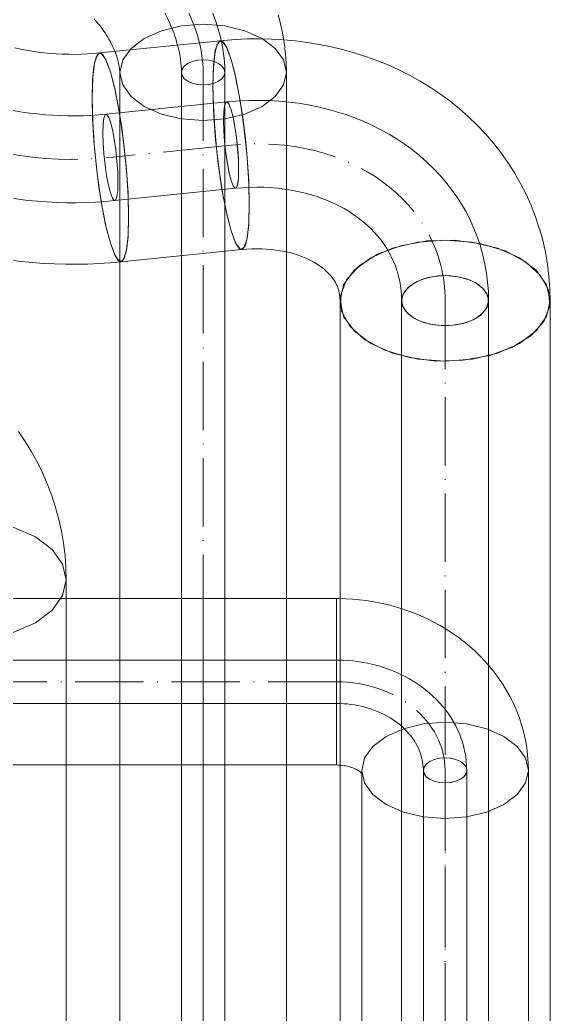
# Model space of a CAD drawing. Header units: millimetres. Extents: x -88595 to 880822, y -1054509 to -148035.
# Drawn here: x 424632.5 to 424710, y -344362.1 to -344216.7 of the extents above; entities that cross this region are included whole.
import ezdxf

# ---------------------------------------------------------------- set-up
doc = ezdxf.new("R2010")
doc.units = ezdxf.units.MM
doc.linetypes.add('$12$ADSK_Осевая', pattern=[14, 10, -2, 0, -2])
doc.linetypes.add('$13$ADSK_Осевая', pattern=[14, 10, -2, 0, -2])
for name, color, linetype, lineweight in [('Изоляция', 7, 'Continuous', 18), ('Трубопровод', 7, 'Continuous', 18), ('Трубопроводы', 7, 'Continuous', 18)]:
    doc.layers.add(name, color=color, linetype=linetype, lineweight=lineweight)

# ---------------------------------------------------------------- blocks, each defined once
blk = doc.blocks.new('$0$ADSK_МедьПайка_Отвод-гнутая труба - Отвод _гнутая труба_-V12-В_ОВ3_4')
at = {"layer": 'Трубопроводы', "color": 134, "true_color": 0x00a6a6}
for points in [[(1672.31, 622.87, 0), (1672.03, 623.63, 0), (1671.76, 623.98, 0), (1671.53, 623.91, 0), (1671.36, 623.41, 0), (1671.25, 622.52, 0), (1671.21, 621.3, 0), (1671.25, 619.83, 0), (1671.36, 618.22, 0), (1671.53, 616.57, 0), (1671.76, 615, 0), (1672.03, 613.61, 0), (1672.31, 612.5, 0)], [(1708.75, 602.89, 0), (1708.33, 604.16, 0), (1707.84, 605.41, 0), (1707.3, 606.63, 0), (1706.69, 607.82, 0), (1706.02, 608.99, 0), (1705.3, 610.12, 0), (1704.53, 611.22, 0), (1703.7, 612.28, 0), (1702.82, 613.3, 0), (1701.89, 614.28, 0), (1700.91, 615.22, 0), (1699.89, 616.12, 0), (1698.83, 616.98, 0), (1697.73, 617.79, 0), (1696.59, 618.55, 0), (1695.41, 619.27, 0), (1694.2, 619.94, 0), (1692.96, 620.57, 0), (1691.69, 621.14, 0), (1690.39, 621.67, 0), (1689.07, 622.15, 0), (1687.73, 622.58, 0), (1686.36, 622.96, 0), (1684.98, 623.29, 0), (1683.58, 623.57, 0), (1682.17, 623.8, 0), (1680.74, 623.98, 0), (1679.3, 624.11, 0), (1677.86, 624.2, 0), (1676.41, 624.23, 0), (1674.95, 624.22, 0), (1673.49, 624.15, 0), (1672.03, 624.04, 0), (1671.67, 624, 0)], [(1672.31, 612.5, 0), (1672.6, 611.74, 0), (1672.86, 611.39, 0), (1673.09, 611.47, 0), (1673.27, 611.97, 0), (1673.38, 612.86, 0), (1673.41, 614.08, 0), (1673.38, 615.54, 0), (1673.27, 617.15, 0), (1673.09, 618.8, 0), (1672.86, 620.37, 0), (1672.6, 621.76, 0), (1672.31, 622.87, 0)], [(1672.95, 611.37, 0), (1674, 611.46, 0), (1675.03, 611.51, 0), (1676.07, 611.53, 0), (1677.09, 611.52, 0), (1678.1, 611.47, 0), (1679.1, 611.38, 0), (1680.09, 611.27, 0), (1681.06, 611.12, 0), (1682.02, 610.93, 0), (1682.95, 610.72, 0), (1683.87, 610.47, 0), (1684.76, 610.2, 0), (1685.63, 609.89, 0), (1686.47, 609.56, 0), (1687.29, 609.2, 0), (1688.07, 608.81, 0), (1688.83, 608.4, 0), (1689.56, 607.97, 0), (1690.26, 607.51, 0), (1690.92, 607.03, 0), (1691.56, 606.53, 0), (1692.16, 606.02, 0), (1692.73, 605.48, 0), (1693.26, 604.93, 0), (1693.76, 604.36, 0), (1694.23, 603.78, 0), (1694.66, 603.18, 0), (1695.06, 602.57, 0), (1695.42, 601.95, 0), (1695.76, 601.32, 0), (1696.05, 600.67, 0), (1696.32, 600.02, 0), (1696.55, 599.35, 0), (1696.6, 599.18, 0)], [(1709.93, 594.95, 0), (1709.9, 596.29, 0), (1709.8, 597.63, 0), (1709.64, 598.95, 0), (1709.41, 600.27, 0), (1709.11, 601.58, 0), (1708.76, 602.87, 0), (1708.75, 602.89, 0)], [(1696.6, 599.18, 0), (1696.79, 598.5, 0), (1696.95, 597.81, 0), (1697.07, 597.11, 0), (1697.16, 596.41, 0), (1697.21, 595.69, 0), (1697.23, 594.96, 0), (1697.23, 594.95, 0)], [(1697.32, 594.31, 0), (1697.25, 595.27, 0), (1697.61, 596.2, 0), (1698.38, 597.05, 0), (1699.5, 597.75, 0), (1700.89, 598.27, 0), (1702.48, 598.56, 0), (1704.13, 598.6, 0), (1705.75, 598.39, 0), (1707.22, 597.95, 0), (1708.44, 597.3, 0), (1709.33, 596.5, 0), (1709.83, 595.58, 0)], [(1709.83, 595.58, 0), (1709.9, 594.63, 0), (1709.55, 593.69, 0), (1708.78, 592.84, 0), (1707.66, 592.14, 0), (1706.26, 591.62, 0), (1704.68, 591.34, 0), (1703.02, 591.29, 0), (1701.41, 591.5, 0), (1699.94, 591.94, 0), (1698.71, 592.59, 0), (1697.82, 593.4, 0), (1697.32, 594.31, 0)]]:
    blk.add_polyline3d(points, dxfattribs=at)
blk = doc.blocks.new('$0$ADSK_МедьПайка_Отвод-гнутая труба - Отвод _гнутая труба_-V13-В_ОВ3_4')
at = {"layer": 'Трубопроводы', "color": 134, "true_color": 0x00a6a6}
for points in [[(1622.21, 618.39, 0), (1622.36, 619.82, 0), (1622.81, 621.33, 0), (1623.53, 622.81, 0), (1624.46, 624.18, 0), (1625.54, 625.32, 0), (1626.7, 626.17, 0), (1627.86, 626.66, 0), (1628.95, 626.77, 0), (1629.88, 626.48, 0), (1630.59, 625.82, 0), (1631.04, 624.83, 0), (1631.19, 623.57, 0)], [(1629.88, 626.48, 0), (1630.6, 626.08, 0), (1631.37, 625.69, 0), (1632.17, 625.31, 0), (1633.01, 624.94, 0), (1633.88, 624.6, 0), (1634.78, 624.26, 0), (1635.71, 623.95, 0), (1636.67, 623.66, 0), (1637.66, 623.39, 0), (1638.66, 623.14, 0), (1639.69, 622.91, 0), (1640.74, 622.71, 0), (1641.81, 622.53, 0), (1642.89, 622.37, 0), (1643.98, 622.24, 0), (1645.09, 622.13, 0), (1646.2, 622.05, 0), (1647.32, 622, 0), (1648.44, 621.97, 0), (1649.56, 621.96, 0), (1650.68, 621.99, 0), (1651.8, 622.03, 0), (1652.92, 622.11, 0), (1654.02, 622.21, 0)], [(1631.19, 623.57, 0), (1631.04, 622.14, 0), (1630.59, 620.63, 0), (1629.88, 619.15, 0), (1628.95, 617.79, 0), (1627.86, 616.64, 0), (1626.7, 615.8, 0), (1625.54, 615.3, 0), (1624.46, 615.19, 0), (1623.53, 615.48, 0), (1622.81, 616.14, 0), (1622.36, 617.14, 0), (1622.21, 618.39, 0)], [(1653.56, 619.5, 0), (1653.6, 620.72, 0), (1653.71, 621.61, 0), (1653.89, 622.11, 0), (1654.11, 622.19, 0), (1654.38, 621.83, 0), (1654.67, 621.08, 0), (1654.95, 619.96, 0), (1655.22, 618.58, 0), (1655.44, 617, 0), (1655.62, 615.36, 0), (1655.73, 613.75, 0), (1655.77, 612.28, 0)], [(1655.77, 612.28, 0), (1655.73, 611.06, 0), (1655.62, 610.17, 0), (1655.44, 609.67, 0), (1655.22, 609.6, 0), (1654.95, 609.95, 0), (1654.67, 610.71, 0), (1654.38, 611.82, 0), (1654.11, 613.21, 0), (1653.89, 614.78, 0), (1653.71, 616.43, 0), (1653.6, 618.04, 0), (1653.56, 619.5, 0)], [(1623.53, 615.48, 0), (1624.63, 614.87, 0), (1625.77, 614.29, 0), (1626.93, 613.74, 0), (1628.12, 613.22, 0), (1629.34, 612.73, 0), (1630.58, 612.28, 0), (1631.85, 611.86, 0), (1633.13, 611.46, 0), (1634.44, 611.1, 0), (1635.77, 610.77, 0), (1637.11, 610.48, 0), (1638.47, 610.21, 0), (1639.84, 609.98, 0), (1641.22, 609.78, 0), (1642.62, 609.61, 0), (1644.02, 609.48, 0), (1645.42, 609.38, 0), (1646.84, 609.31, 0), (1648.25, 609.27, 0), (1649.67, 609.26, 0), (1651.08, 609.29, 0), (1652.5, 609.35, 0), (1653.91, 609.45, 0), (1655.31, 609.57, 0)]]:
    blk.add_polyline3d(points, dxfattribs=at)
blk = doc.blocks.new('$0$ADSK_МедьПайка_Отвод-гнутая труба - Отвод _гнутая труба_-V14-В_ОВ3_4')
at = {"layer": 'Трубопроводы', "color": 190, "true_color": 0x8000ff}
for points in [[(1657, 645.17, 0), (1656.42, 644.92, 0), (1655.88, 644.87, 0), (1655.41, 645.01, 0), (1655.05, 645.34, 0), (1654.83, 645.84, 0), (1654.75, 646.47, 0), (1654.83, 647.18, 0), (1655.05, 647.94, 0), (1655.41, 648.68, 0), (1655.88, 649.36, 0), (1656.42, 649.93, 0), (1657, 650.36, 0)], [(1657, 650.36, 0), (1657.58, 650.6, 0), (1658.12, 650.66, 0), (1658.59, 650.51, 0), (1658.94, 650.18, 0), (1659.17, 649.69, 0), (1659.24, 649.06, 0), (1659.17, 648.34, 0), (1658.94, 647.59, 0), (1658.59, 646.85, 0), (1658.12, 646.17, 0), (1657.58, 645.6, 0), (1657, 645.17, 0)], [(1658.59, 650.51, 0), (1659.13, 650.19, 0), (1659.66, 649.84, 0), (1660.19, 649.48, 0), (1660.71, 649.09, 0), (1661.23, 648.68, 0), (1661.74, 648.26, 0), (1662.24, 647.82, 0), (1662.73, 647.36, 0), (1663.21, 646.88, 0), (1663.68, 646.39, 0), (1664.15, 645.88, 0), (1664.6, 645.36, 0), (1665.05, 644.82, 0), (1665.48, 644.28, 0), (1665.9, 643.71, 0), (1666.31, 643.14, 0), (1666.7, 642.56, 0), (1667.09, 641.96, 0), (1667.46, 641.36, 0), (1667.81, 640.75, 0), (1668.15, 640.13, 0), (1668.48, 639.5, 0), (1668.79, 638.87, 0), (1669.09, 638.23, 0), (1669.37, 637.58, 0), (1669.63, 636.94, 0), (1669.88, 636.28, 0), (1670.11, 635.63, 0), (1670.32, 634.98, 0), (1670.52, 634.32, 0), (1670.69, 633.66, 0), (1670.85, 633.01, 0), (1670.99, 632.35, 0), (1671.11, 631.7, 0), (1671.2, 631.05, 0), (1671.28, 630.4, 0), (1671.34, 629.76, 0), (1671.38, 629.12, 0), (1671.4, 628.49, 0), (1671.4, 628.32, 0)], [(1655.41, 645.01, 0), (1655.77, 644.8, 0), (1656.13, 644.57, 0), (1656.49, 644.31, 0), (1656.86, 644.04, 0), (1657.23, 643.75, 0), (1657.6, 643.44, 0), (1657.96, 643.12, 0), (1658.33, 642.78, 0), (1658.69, 642.42, 0), (1659.05, 642.04, 0), (1659.41, 641.65, 0), (1659.76, 641.25, 0), (1660.1, 640.84, 0), (1660.44, 640.41, 0), (1660.77, 639.97, 0), (1661.1, 639.51, 0), (1661.41, 639.05, 0), (1661.71, 638.58, 0), (1662, 638.1, 0), (1662.29, 637.62, 0), (1662.56, 637.13, 0), (1662.82, 636.63, 0), (1663.06, 636.13, 0), (1663.3, 635.63, 0), (1663.52, 635.12, 0), (1663.72, 634.61, 0), (1663.92, 634.11, 0), (1664.09, 633.6, 0), (1664.26, 633.1, 0), (1664.4, 632.6, 0), (1664.54, 632.1, 0), (1664.65, 631.61, 0), (1664.76, 631.13, 0), (1664.84, 630.65, 0), (1664.91, 630.19, 0), (1664.97, 629.73, 0), (1665.01, 629.28, 0), (1665.04, 628.85, 0), (1665.05, 628.43, 0), (1665.05, 628.32, 0)], [(1670.47, 627.02, 0), (1669.81, 626.73, 0), (1669.04, 626.55, 0), (1668.22, 626.49, 0), (1667.4, 626.55, 0), (1666.64, 626.73, 0), (1665.98, 627.02, 0), (1665.47, 627.4, 0), (1665.16, 627.85, 0), (1665.05, 628.32, 0), (1665.16, 628.8, 0), (1665.47, 629.24, 0), (1665.98, 629.62, 0)], [(1665.98, 629.62, 0), (1666.64, 629.91, 0), (1667.4, 630.09, 0), (1668.22, 630.15, 0), (1669.04, 630.09, 0), (1669.81, 629.91, 0), (1670.47, 629.62, 0), (1670.97, 629.24, 0), (1671.29, 628.8, 0), (1671.4, 628.32, 0), (1671.29, 627.85, 0), (1670.97, 627.4, 0), (1670.47, 627.02, 0)]]:
    blk.add_polyline3d(points, dxfattribs=at)
blk = doc.blocks.new('$0$ADSK_МедьПайка_Отвод-гнутая труба - Отвод _гнутая труба_-V20-В_ОВ3_4')
at = {"layer": 'Трубопроводы', "color": 190, "true_color": 0x8000ff}
for points in [[(1671.4, 550.29, 0), (1671.38, 550.96, 0), (1671.33, 551.64, 0), (1671.25, 552.31, 0), (1671.13, 552.97, 0), (1670.99, 553.63, 0), (1670.81, 554.28, 0), (1670.6, 554.93, 0), (1670.36, 555.56, 0), (1670.09, 556.19, 0), (1669.79, 556.8, 0), (1669.46, 557.4, 0), (1669.11, 557.98, 0), (1668.72, 558.55, 0), (1668.32, 559.11, 0), (1667.88, 559.65, 0), (1667.43, 560.17, 0), (1666.95, 560.67, 0), (1666.45, 561.16, 0), (1665.92, 561.63, 0), (1665.38, 562.08, 0), (1664.82, 562.5, 0), (1664.24, 562.91, 0), (1663.64, 563.3, 0), (1663.03, 563.66, 0), (1662.4, 564.01, 0), (1661.76, 564.33, 0), (1661.1, 564.63, 0), (1660.43, 564.91, 0), (1659.75, 565.16, 0), (1659.06, 565.4, 0), (1658.36, 565.61, 0), (1657.65, 565.79, 0), (1656.94, 565.95, 0), (1656.22, 566.09, 0), (1655.49, 566.21, 0), (1654.76, 566.3, 0), (1654.02, 566.36, 0), (1653.29, 566.41, 0), (1652.55, 566.43, 0), (1652.35, 566.43, 0)], [(1652.35, 565.84, 0), (1652.35, 566.23, 0), (1652.35, 566.41, 0), (1652.35, 566.38, 0), (1652.35, 566.14, 0), (1652.35, 565.69, 0), (1652.35, 565.08, 0), (1652.35, 564.35, 0), (1652.35, 563.54, 0), (1652.35, 562.71, 0), (1652.35, 561.92, 0), (1652.35, 561.22, 0), (1652.35, 560.66, 0)], [(1652.35, 560.66, 0), (1652.35, 560.27, 0), (1652.35, 560.09, 0), (1652.35, 560.12, 0), (1652.35, 560.37, 0), (1652.35, 560.81, 0), (1652.35, 561.42, 0), (1652.35, 562.15, 0), (1652.35, 562.96, 0), (1652.35, 563.79, 0), (1652.35, 564.58, 0), (1652.35, 565.28, 0), (1652.35, 565.84, 0)], [(1652.35, 560.08, 0), (1652.88, 560.07, 0), (1653.41, 560.04, 0), (1653.94, 560, 0), (1654.46, 559.94, 0), (1654.98, 559.86, 0), (1655.5, 559.77, 0), (1656.01, 559.66, 0), (1656.51, 559.53, 0), (1657.01, 559.39, 0), (1657.49, 559.23, 0), (1657.97, 559.05, 0), (1658.44, 558.86, 0), (1658.89, 558.66, 0), (1659.33, 558.45, 0), (1659.76, 558.22, 0), (1660.18, 557.97, 0), (1660.58, 557.72, 0), (1660.97, 557.45, 0), (1661.34, 557.18, 0), (1661.69, 556.89, 0), (1662.03, 556.59, 0), (1662.35, 556.29, 0), (1662.66, 555.98, 0), (1662.94, 555.66, 0), (1663.21, 555.33, 0), (1663.46, 555, 0), (1663.69, 554.66, 0), (1663.91, 554.32, 0), (1664.1, 553.97, 0), (1664.28, 553.62, 0), (1664.44, 553.27, 0), (1664.58, 552.91, 0), (1664.7, 552.56, 0), (1664.8, 552.2, 0), (1664.89, 551.84, 0), (1664.95, 551.48, 0), (1665, 551.11, 0), (1665.03, 550.75, 0), (1665.05, 550.39, 0), (1665.05, 550.29, 0)], [(1665.05, 550.29, 0), (1665.16, 550.76, 0), (1665.47, 551.21, 0), (1665.98, 551.59, 0), (1666.64, 551.88, 0), (1667.4, 552.06, 0), (1668.22, 552.12, 0), (1669.04, 552.06, 0), (1669.81, 551.88, 0), (1670.47, 551.59, 0), (1670.97, 551.21, 0), (1671.29, 550.76, 0), (1671.4, 550.29, 0)], [(1671.4, 550.29, 0), (1671.29, 549.82, 0), (1670.97, 549.37, 0), (1670.47, 548.99, 0), (1669.81, 548.7, 0), (1669.04, 548.52, 0), (1668.22, 548.46, 0), (1667.4, 548.52, 0), (1666.64, 548.7, 0), (1665.98, 548.99, 0), (1665.47, 549.37, 0), (1665.16, 549.82, 0), (1665.05, 550.29, 0)]]:
    blk.add_polyline3d(points, dxfattribs=at)

msp = doc.modelspace()

# ---------------------------------------------------------------- linework, layer by layer
at = {"layer": 'Изоляция', "color": 134, "true_color": 0x00a6a6}
for p, q in [((424661.84, -344219.79), (424644.2, -344221.59)), ((424647.31, -344252.13), (424664.95, -344250.33)), ((424679.32, -344257.8), (424679.32, -344700.04)), ((424710.02, -344700.04), (424710.02, -344257.8)), ((424639.3, -344719.89), (424639.3, -344298.63))]:
    msp.add_line(p, q, dxfattribs=at)
at = {"layer": 'Изоляция', "color": 190, "true_color": 0x8000ff}
for p, q in [((424647.13, -344224.43), (424647.13, -344730.71)), ((424671.48, -344730.71), (424671.48, -344224.43)), ((424678.79, -344301.35), (424487.38, -344301.35)), ((424487.38, -344325.7), (424678.79, -344325.7)), ((424682.49, -344326.49), (424682.49, -344730.71)), ((424706.84, -344730.71), (424706.84, -344326.49))]:
    msp.add_line(p, q, dxfattribs=at)
for points in [[(424670.27, -344215.99, 0), (424670.5, -344216.87, 0), (424670.72, -344217.76, 0), (424670.9, -344218.66, 0), (424671.07, -344219.56, 0), (424671.21, -344220.47, 0), (424671.32, -344221.39, 0), (424671.4, -344222.31, 0), (424671.46, -344223.24, 0), (424671.48, -344224.18, 0), (424671.48, -344224.43, 0)], [(424643.38, -344216.66, 0), (424643.58, -344216.86, 0), (424643.78, -344217.09, 0), (424643.98, -344217.32, 0), (424644.19, -344217.57, 0), (424644.39, -344217.83, 0), (424644.6, -344218.1, 0), (424644.79, -344218.38, 0), (424644.99, -344218.66, 0), (424645.18, -344218.96, 0), (424645.36, -344219.26, 0), (424645.54, -344219.57, 0), (424645.71, -344219.87, 0), (424645.88, -344220.19, 0), (424646.03, -344220.5, 0), (424646.17, -344220.81, 0), (424646.31, -344221.12, 0), (424646.43, -344221.43, 0), (424646.55, -344221.73, 0), (424646.65, -344222.03, 0), (424646.75, -344222.32, 0), (424646.83, -344222.6, 0), (424646.9, -344222.86, 0), (424646.96, -344223.12, 0), (424647.01, -344223.36, 0), (424647.05, -344223.58, 0), (424647.09, -344223.79, 0), (424647.11, -344223.98, 0), (424647.12, -344224.14, 0), (424647.13, -344224.28, 0), (424647.13, -344224.4, 0), (424647.13, -344224.43, 0)], [(424667.92, -344219.46, 0), (424665.4, -344218.34, 0), (424662.46, -344217.64, 0), (424659.31, -344217.4, 0), (424656.16, -344217.64, 0), (424653.22, -344218.34, 0), (424650.7, -344219.46, 0)], [(424650.7, -344219.46, 0), (424653.22, -344218.34, 0), (424656.16, -344217.64, 0), (424659.31, -344217.4, 0), (424662.46, -344217.64, 0), (424665.4, -344218.34, 0), (424667.92, -344219.46, 0)], [(424650.7, -344219.46, 0), (424648.77, -344220.91, 0), (424647.55, -344222.61, 0), (424647.13, -344224.43, 0), (424647.55, -344226.25, 0), (424648.77, -344227.94, 0), (424650.7, -344229.4, 0)], [(424650.7, -344229.4, 0), (424648.77, -344227.94, 0), (424647.55, -344226.25, 0), (424647.13, -344224.43, 0), (424647.55, -344222.61, 0), (424648.77, -344220.91, 0), (424650.7, -344219.46, 0)], [(424667.92, -344229.4, 0), (424669.85, -344227.94, 0), (424671.07, -344226.25, 0), (424671.48, -344224.43, 0), (424671.07, -344222.61, 0), (424669.85, -344220.91, 0), (424667.92, -344219.46, 0)], [(424667.92, -344219.46, 0), (424669.85, -344220.91, 0), (424671.07, -344222.61, 0), (424671.48, -344224.43, 0), (424671.07, -344226.25, 0), (424669.85, -344227.94, 0), (424667.92, -344229.4, 0)], [(424650.7, -344229.4, 0), (424653.22, -344230.52, 0), (424656.16, -344231.22, 0), (424659.31, -344231.46, 0), (424662.46, -344231.22, 0), (424665.4, -344230.52, 0), (424667.92, -344229.4, 0)], [(424667.92, -344229.4, 0), (424665.4, -344230.52, 0), (424662.46, -344231.22, 0), (424659.31, -344231.46, 0), (424656.16, -344231.22, 0), (424653.22, -344230.52, 0), (424650.7, -344229.4, 0)], [(424706.84, -344326.49, 0), (424706.81, -344325.38, 0), (424706.73, -344324.27, 0), (424706.6, -344323.16, 0), (424706.41, -344322.07, 0), (424706.17, -344320.98, 0), (424705.87, -344319.91, 0), (424705.53, -344318.86, 0), (424705.14, -344317.84, 0), (424704.7, -344316.83, 0), (424704.22, -344315.85, 0), (424703.7, -344314.89, 0), (424703.14, -344313.96, 0), (424702.54, -344313.06, 0), (424701.9, -344312.19, 0), (424701.22, -344311.35, 0), (424700.52, -344310.55, 0), (424699.78, -344309.77, 0), (424699.02, -344309.03, 0), (424698.23, -344308.33, 0), (424697.42, -344307.65, 0), (424696.58, -344307.01, 0), (424695.72, -344306.41, 0), (424694.84, -344305.84, 0), (424693.94, -344305.3, 0), (424693.02, -344304.8, 0), (424692.09, -344304.33, 0), (424691.14, -344303.9, 0), (424690.18, -344303.5, 0), (424689.21, -344303.14, 0), (424688.23, -344302.81, 0), (424687.23, -344302.51, 0), (424686.23, -344302.25, 0), (424685.22, -344302.02, 0), (424684.21, -344301.82, 0), (424683.19, -344301.66, 0), (424682.16, -344301.53, 0), (424681.13, -344301.44, 0), (424680.1, -344301.38, 0), (424679.07, -344301.36, 0), (424678.79, -344301.35, 0)], [(424678.79, -344303.59, 0), (424678.79, -344302.27, 0), (424678.79, -344301.52, 0), (424678.79, -344301.37, 0), (424678.79, -344301.84, 0), (424678.79, -344302.88, 0), (424678.79, -344304.47, 0), (424678.79, -344306.5, 0)], [(424678.79, -344306.5, 0), (424678.79, -344304.17, 0), (424678.79, -344302.47, 0), (424678.79, -344301.53, 0), (424678.79, -344301.41, 0), (424678.79, -344302.11, 0), (424678.79, -344303.59, 0)], [(424678.79, -344303.59, 0), (424678.79, -344305.75, 0), (424678.79, -344308.43, 0), (424678.79, -344311.47, 0), (424678.79, -344314.65, 0), (424678.79, -344317.75, 0), (424678.79, -344320.56, 0)], [(424678.79, -344320.56, 0), (424678.79, -344318.17, 0), (424678.79, -344315.55, 0), (424678.79, -344312.82, 0), (424678.79, -344310.14, 0), (424678.79, -344307.62, 0), (424678.79, -344305.4, 0), (424678.79, -344303.59, 0)], [(424678.79, -344323.47, 0), (424678.79, -344321.31, 0), (424678.79, -344318.62, 0), (424678.79, -344315.59, 0), (424678.79, -344312.41, 0), (424678.79, -344309.31, 0), (424678.79, -344306.5, 0)], [(424678.79, -344306.5, 0), (424678.79, -344308.89, 0), (424678.79, -344311.51, 0), (424678.79, -344314.23, 0), (424678.79, -344316.92, 0), (424678.79, -344319.44, 0), (424678.79, -344321.66, 0), (424678.79, -344323.47, 0)], [(424678.79, -344320.56, 0), (424678.79, -344322.89, 0), (424678.79, -344324.59, 0), (424678.79, -344325.53, 0), (424678.79, -344325.65, 0), (424678.79, -344324.95, 0), (424678.79, -344323.47, 0)], [(424678.79, -344323.47, 0), (424678.79, -344324.79, 0), (424678.79, -344325.54, 0), (424678.79, -344325.68, 0), (424678.79, -344325.22, 0), (424678.79, -344324.17, 0), (424678.79, -344322.59, 0), (424678.79, -344320.56, 0)], [(424682.49, -344326.49, 0), (424682.91, -344324.67, 0), (424684.12, -344322.98, 0), (424686.06, -344321.52, 0), (424688.58, -344320.4, 0), (424691.51, -344319.7, 0), (424694.67, -344319.46, 0)], [(424703.27, -344321.52, 0), (424700.75, -344320.4, 0), (424697.82, -344319.7, 0), (424694.67, -344319.46, 0), (424691.51, -344319.7, 0), (424688.58, -344320.4, 0), (424686.06, -344321.52, 0)], [(424694.67, -344319.46, 0), (424697.82, -344319.7, 0), (424700.75, -344320.4, 0), (424703.27, -344321.52, 0), (424705.21, -344322.98, 0), (424706.43, -344324.67, 0), (424706.84, -344326.49, 0)], [(424686.06, -344321.52, 0), (424684.12, -344322.98, 0), (424682.91, -344324.67, 0), (424682.49, -344326.49, 0), (424682.91, -344328.31, 0), (424684.12, -344330.01, 0), (424686.06, -344331.46, 0)], [(424703.27, -344331.46, 0), (424705.21, -344330.01, 0), (424706.43, -344328.31, 0), (424706.84, -344326.49, 0), (424706.43, -344324.67, 0), (424705.21, -344322.98, 0), (424703.27, -344321.52, 0)], [(424678.79, -344325.7, 0), (424679.03, -344325.71, 0), (424679.26, -344325.72, 0), (424679.5, -344325.74, 0), (424679.73, -344325.77, 0), (424679.96, -344325.8, 0), (424680.18, -344325.84, 0), (424680.39, -344325.89, 0), (424680.6, -344325.94, 0), (424680.81, -344326, 0), (424681, -344326.06, 0), (424681.18, -344326.13, 0), (424681.36, -344326.2, 0), (424681.52, -344326.27, 0), (424681.68, -344326.35, 0), (424681.82, -344326.42, 0), (424681.95, -344326.5, 0), (424682.06, -344326.57, 0), (424682.17, -344326.64, 0), (424682.26, -344326.71, 0), (424682.34, -344326.78, 0), (424682.41, -344326.84, 0), (424682.47, -344326.89, 0), (424682.52, -344326.94, 0), (424682.55, -344326.98, 0), (424682.58, -344327.01, 0), (424682.6, -344327.04, 0), (424682.6, -344327.05, 0), (424682.61, -344327.05, 0)], [(424682.61, -344327.05, 0), (424682.6, -344327.05, 0), (424682.6, -344327.03, 0), (424682.58, -344327.01, 0), (424682.57, -344326.97, 0), (424682.56, -344326.93, 0), (424682.54, -344326.88, 0), (424682.52, -344326.82, 0), (424682.51, -344326.75, 0), (424682.5, -344326.68, 0), (424682.49, -344326.6, 0), (424682.49, -344326.53, 0), (424682.49, -344326.49, 0)], [(424694.67, -344333.52, 0), (424691.51, -344333.28, 0), (424688.58, -344332.58, 0), (424686.06, -344331.46, 0), (424684.12, -344330.01, 0), (424682.91, -344328.31, 0), (424682.49, -344326.49, 0)], [(424706.84, -344326.49, 0), (424706.43, -344328.31, 0), (424705.21, -344330.01, 0), (424703.27, -344331.46, 0), (424700.75, -344332.58, 0), (424697.82, -344333.28, 0), (424694.67, -344333.52, 0)], [(424686.06, -344331.46, 0), (424688.58, -344332.58, 0), (424691.51, -344333.28, 0), (424694.67, -344333.52, 0), (424697.82, -344333.28, 0), (424700.75, -344332.58, 0), (424703.27, -344331.46, 0)]]:
    msp.add_polyline3d(points, dxfattribs=at)
at = {"layer": 'Изоляция', "color": 134, "true_color": 0x00a6a6}
for points in [[(424663.4, -344222.53, 0), (424662.8, -344220.9, 0), (424662.24, -344219.98, 0), (424661.74, -344219.82, 0), (424661.31, -344220.43, 0), (424661, -344221.76, 0), (424660.8, -344223.77, 0), (424660.73, -344226.34, 0)], [(424660.73, -344226.34, 0), (424660.82, -344223.39, 0), (424661.09, -344221.24, 0), (424661.51, -344220.03, 0), (424662.06, -344219.84, 0), (424662.71, -344220.7, 0), (424663.4, -344222.53, 0)], [(424708.44, -344247.23, 0), (424707.88, -344245.54, 0), (424707.23, -344243.87, 0), (424706.51, -344242.25, 0), (424705.7, -344240.66, 0), (424704.82, -344239.11, 0), (424703.86, -344237.61, 0), (424702.83, -344236.16, 0), (424701.74, -344234.76, 0), (424700.58, -344233.42, 0), (424699.37, -344232.14, 0), (424698.1, -344230.91, 0), (424696.77, -344229.74, 0), (424695.4, -344228.64, 0), (424693.98, -344227.6, 0), (424692.52, -344226.62, 0), (424691.03, -344225.7, 0), (424689.49, -344224.85, 0), (424687.93, -344224.06, 0), (424686.33, -344223.34, 0), (424684.71, -344222.68, 0), (424683.06, -344222.08, 0), (424681.39, -344221.55, 0), (424679.7, -344221.08, 0), (424678, -344220.67, 0), (424676.28, -344220.33, 0), (424674.55, -344220.05, 0), (424672.81, -344219.82, 0), (424671.06, -344219.66, 0), (424669.31, -344219.56, 0), (424667.55, -344219.52, 0), (424665.79, -344219.54, 0), (424664.04, -344219.61, 0), (424662.28, -344219.75, 0), (424661.84, -344219.79, 0)], [(424631.8, -344220.85, 0), (424632.61, -344221.03, 0), (424633.44, -344221.19, 0), (424634.29, -344221.33, 0), (424635.16, -344221.46, 0), (424636.04, -344221.56, 0), (424636.93, -344221.65, 0), (424637.83, -344221.71, 0), (424638.74, -344221.76, 0), (424639.66, -344221.78, 0), (424640.57, -344221.79, 0), (424641.49, -344221.77, 0), (424642.4, -344221.73, 0), (424643.3, -344221.67, 0), (424644.2, -344221.59, 0)], [(424643.09, -344228.13, 0), (424643.15, -344225.56, 0), (424643.35, -344223.56, 0), (424643.67, -344222.22, 0), (424644.09, -344221.62, 0), (424644.6, -344221.78, 0), (424645.16, -344222.7, 0), (424645.75, -344224.33, 0)], [(424645.75, -344224.33, 0), (424645.06, -344222.49, 0), (424644.42, -344221.64, 0), (424643.87, -344221.83, 0), (424643.44, -344223.03, 0), (424643.18, -344225.18, 0), (424643.09, -344228.13, 0)], [(424666.06, -344243.79, 0), (424666, -344240.78, 0), (424665.8, -344237.49, 0), (424665.48, -344234.07, 0), (424665.06, -344230.7, 0), (424664.55, -344227.56, 0), (424663.99, -344224.78, 0), (424663.4, -344222.53, 0)], [(424663.4, -344222.53, 0), (424664.09, -344225.22, 0), (424664.73, -344228.57, 0), (424665.28, -344232.37, 0), (424665.71, -344236.35, 0), (424665.97, -344240.25, 0), (424666.06, -344243.79, 0)], [(424648.42, -344245.59, 0), (424648.33, -344242.05, 0), (424648.06, -344238.15, 0), (424647.64, -344234.17, 0), (424647.08, -344230.37, 0), (424646.44, -344227.01, 0), (424645.75, -344224.33, 0)], [(424645.75, -344224.33, 0), (424646.35, -344226.58, 0), (424646.91, -344229.36, 0), (424647.41, -344232.5, 0), (424647.84, -344235.87, 0), (424648.15, -344239.29, 0), (424648.35, -344242.58, 0), (424648.42, -344245.59, 0)], [(424660.73, -344226.34, 0), (424660.8, -344229.34, 0), (424661, -344232.64, 0), (424661.31, -344236.06, 0), (424661.74, -344239.42, 0), (424662.24, -344242.57, 0), (424662.8, -344245.34, 0), (424663.4, -344247.6, 0)], [(424663.4, -344247.6, 0), (424662.71, -344244.91, 0), (424662.06, -344241.55, 0), (424661.51, -344237.75, 0), (424661.09, -344233.77, 0), (424660.82, -344229.88, 0), (424660.73, -344226.34, 0)], [(424643.09, -344228.13, 0), (424643.18, -344231.67, 0), (424643.44, -344235.57, 0), (424643.87, -344239.55, 0), (424644.42, -344243.35, 0), (424645.06, -344246.71, 0), (424645.75, -344249.39, 0)], [(424645.75, -344249.39, 0), (424645.16, -344247.13, 0), (424644.6, -344244.36, 0), (424644.09, -344241.21, 0), (424643.67, -344237.85, 0), (424643.35, -344234.43, 0), (424643.15, -344231.14, 0), (424643.09, -344228.13, 0)], [(424663.4, -344247.6, 0), (424663.99, -344249.22, 0), (424664.55, -344250.14, 0), (424665.06, -344250.3, 0), (424665.48, -344249.7, 0), (424665.8, -344248.36, 0), (424666, -344246.36, 0), (424666.06, -344243.79, 0)], [(424666.06, -344243.79, 0), (424665.97, -344246.74, 0), (424665.71, -344248.89, 0), (424665.28, -344250.1, 0), (424664.73, -344250.28, 0), (424664.09, -344249.43, 0), (424663.4, -344247.6, 0)], [(424645.75, -344249.39, 0), (424646.44, -344251.22, 0), (424647.08, -344252.08, 0), (424647.64, -344251.89, 0), (424648.06, -344250.68, 0), (424648.33, -344248.53, 0), (424648.42, -344245.59, 0)], [(424648.42, -344245.59, 0), (424648.35, -344248.16, 0), (424648.15, -344250.16, 0), (424647.84, -344251.5, 0), (424647.41, -344252.1, 0), (424646.91, -344251.94, 0), (424646.34, -344251.02, 0), (424645.75, -344249.39, 0)], [(424710.02, -344257.8, 0), (424709.97, -344256.03, 0), (424709.84, -344254.25, 0), (424709.63, -344252.48, 0), (424709.32, -344250.72, 0), (424708.93, -344248.98, 0), (424708.45, -344247.26, 0), (424708.44, -344247.23, 0)], [(424694.67, -344248.94, 0), (424690.69, -344249.24, 0), (424686.99, -344250.13, 0), (424683.81, -344251.54, 0), (424681.37, -344253.37, 0), (424679.84, -344255.51, 0), (424679.32, -344257.8, 0)], [(424679.55, -344259.34, 0), (424679.37, -344257.03, 0), (424680.24, -344254.77, 0), (424682.09, -344252.72, 0), (424684.8, -344251.01, 0), (424688.18, -344249.77, 0), (424692, -344249.08, 0)], [(424692, -344249.08, 0), (424696, -344248.97, 0), (424699.92, -344249.48, 0), (424703.47, -344250.54, 0), (424706.42, -344252.11, 0), (424708.58, -344254.06, 0), (424709.78, -344256.26, 0)], [(424710.02, -344257.8, 0), (424709.49, -344255.51, 0), (424707.96, -344253.37, 0), (424705.52, -344251.54, 0), (424702.34, -344250.13, 0), (424698.64, -344249.24, 0), (424694.67, -344248.94, 0)], [(424664.95, -344250.33, 0), (424665.7, -344250.27, 0), (424666.44, -344250.23, 0), (424667.17, -344250.22, 0), (424667.89, -344250.23, 0), (424668.59, -344250.26, 0), (424669.29, -344250.32, 0), (424669.96, -344250.4, 0), (424670.62, -344250.5, 0), (424671.25, -344250.62, 0), (424671.87, -344250.77, 0), (424672.46, -344250.92, 0), (424673.03, -344251.1, 0), (424673.57, -344251.29, 0), (424674.09, -344251.49, 0), (424674.58, -344251.71, 0), (424675.04, -344251.94, 0), (424675.47, -344252.17, 0), (424675.88, -344252.41, 0), (424676.25, -344252.66, 0), (424676.6, -344252.91, 0), (424676.93, -344253.16, 0), (424677.22, -344253.42, 0), (424677.49, -344253.67, 0), (424677.74, -344253.93, 0), (424677.96, -344254.18, 0), (424678.16, -344254.43, 0), (424678.34, -344254.68, 0), (424678.5, -344254.92, 0), (424678.64, -344255.17, 0), (424678.77, -344255.41, 0), (424678.88, -344255.65, 0), (424678.98, -344255.89, 0), (424679.06, -344256.13, 0), (424679.08, -344256.2, 0)], [(424631.13, -344251.89, 0), (424632.73, -344252.08, 0), (424634.35, -344252.24, 0), (424635.96, -344252.36, 0), (424637.58, -344252.44, 0), (424639.21, -344252.48, 0), (424640.83, -344252.49, 0), (424642.46, -344252.45, 0), (424644.08, -344252.38, 0), (424645.7, -344252.28, 0), (424647.31, -344252.13, 0)], [(424679.08, -344256.2, 0), (424679.15, -344256.44, 0), (424679.21, -344256.7, 0), (424679.25, -344256.96, 0), (424679.29, -344257.23, 0), (424679.31, -344257.51, 0), (424679.32, -344257.8, 0), (424679.32, -344257.8, 0)], [(424709.78, -344256.26, 0), (424709.96, -344258.58, 0), (424709.09, -344260.83, 0), (424707.24, -344262.89, 0), (424704.53, -344264.59, 0), (424701.15, -344265.84, 0), (424697.33, -344266.53, 0)], [(424679.32, -344257.8, 0), (424679.84, -344260.1, 0), (424681.37, -344262.23, 0), (424683.81, -344264.07, 0), (424686.99, -344265.48, 0), (424690.69, -344266.36, 0), (424694.67, -344266.67, 0)], [(424694.67, -344266.67, 0), (424698.64, -344266.36, 0), (424702.34, -344265.48, 0), (424705.52, -344264.07, 0), (424707.96, -344262.23, 0), (424709.49, -344260.1, 0), (424710.02, -344257.8, 0)], [(424697.33, -344266.53, 0), (424693.33, -344266.63, 0), (424689.42, -344266.13, 0), (424685.86, -344265.06, 0), (424682.91, -344263.5, 0), (424680.75, -344261.55, 0), (424679.55, -344259.34, 0)], [(424639.3, -344298.63, 0), (424639.26, -344296.84, 0), (424639.13, -344295.06, 0), (424638.91, -344293.28, 0), (424638.61, -344291.52, 0), (424638.22, -344289.78, 0), (424637.75, -344288.06, 0), (424637.2, -344286.36, 0), (424636.57, -344284.7, 0), (424635.86, -344283.07, 0), (424635.08, -344281.47, 0), (424634.23, -344279.92, 0), (424633.31, -344278.4, 0), (424632.33, -344276.93, 0)], [(424639.3, -344298.63, 0), (424638.78, -344296.33, 0), (424637.25, -344294.2, 0), (424634.81, -344292.36, 0), (424631.63, -344290.95, 0), (424627.93, -344290.07, 0), (424623.95, -344289.77, 0)], [(424623.95, -344289.77, 0), (424627.93, -344290.07, 0), (424631.63, -344290.95, 0), (424634.81, -344292.36, 0), (424637.25, -344294.2, 0), (424638.78, -344296.33, 0), (424639.3, -344298.63, 0)], [(424623.95, -344307.49, 0), (424627.93, -344307.19, 0), (424631.63, -344306.3, 0), (424634.81, -344304.89, 0), (424637.25, -344303.06, 0), (424638.78, -344300.92, 0), (424639.3, -344298.63, 0)], [(424639.3, -344298.63, 0), (424638.78, -344300.92, 0), (424637.25, -344303.06, 0), (424634.81, -344304.89, 0), (424631.63, -344306.3, 0), (424627.93, -344307.19, 0), (424623.95, -344307.49, 0)]]:
    msp.add_polyline3d(points, dxfattribs=at)
at = {"layer": 'Трубопровод', "color": 190, "true_color": 0x8000ff}
for p, q in [((424656.13, -344224.43), (424656.13, -344730.71)), ((424662.48, -344730.71), (424662.48, -344224.43)), ((424678.79, -344310.35), (424487.38, -344310.35)), ((424487.38, -344316.7), (424678.79, -344316.7)), ((424691.49, -344326.49), (424691.49, -344730.71)), ((424697.84, -344730.71), (424697.84, -344326.49))]:
    msp.add_line(p, q, dxfattribs=at)
at = {"layer": 'Трубопровод', "color": 190, "linetype": '$12$ADSK_Осевая', "true_color": 0x8000ff}
for p, q in [((424659.31, -344224.43), (424659.31, -344701.75)), ((424659.31, -344224.43), (424659.31, -344701.75)), ((424659.31, -344302.46), (424659.31, -344730.71)), ((424659.31, -344302.46), (424659.31, -344730.71)), ((424678.79, -344313.53), (424487.38, -344313.53)), ((424678.79, -344313.53), (424487.38, -344313.53)), ((424694.67, -344326.49), (424694.67, -344730.71)), ((424694.67, -344326.49), (424694.67, -344730.71))]:
    msp.add_line(p, q, dxfattribs=at)
at = {"layer": 'Трубопровод', "color": 134, "true_color": 0x00a6a6}
for p, q in [((424662.75, -344228.75), (424645.11, -344230.54)), ((424646.4, -344243.18), (424664.04, -344241.38)), ((424688.32, -344257.8), (424688.32, -344700.04)), ((424701.02, -344700.04), (424701.02, -344257.8))]:
    msp.add_line(p, q, dxfattribs=at)
at = {"layer": 'Трубопровод', "color": 134, "linetype": '$12$ADSK_Осевая', "true_color": 0x00a6a6}
for p, q in [((424663.4, -344235.06), (424645.75, -344236.86)), ((424663.4, -344235.06), (424645.75, -344236.86)), ((424694.67, -344257.8), (424694.67, -344700.04)), ((424694.67, -344257.8), (424694.67, -344700.04))]:
    msp.add_line(p, q, dxfattribs=at)
at = {"layer": 'Трубопровод', "color": 190, "true_color": 0x8000ff}
for points in [[(424657.06, -344223.13, 0), (424656.56, -344223.51, 0), (424656.24, -344223.95, 0), (424656.13, -344224.43, 0), (424656.24, -344224.9, 0), (424656.56, -344225.35, 0), (424657.06, -344225.73, 0)], [(424661.56, -344223.13, 0), (424660.9, -344222.84, 0), (424660.13, -344222.66, 0), (424659.31, -344222.6, 0), (424658.49, -344222.66, 0), (424657.72, -344222.84, 0), (424657.06, -344223.13, 0)], [(424661.56, -344225.73, 0), (424662.06, -344225.35, 0), (424662.38, -344224.9, 0), (424662.48, -344224.43, 0), (424662.38, -344223.95, 0), (424662.06, -344223.51, 0), (424661.56, -344223.13, 0)], [(424657.06, -344225.73, 0), (424657.72, -344226.02, 0), (424658.49, -344226.2, 0), (424659.31, -344226.26, 0), (424660.13, -344226.2, 0), (424660.9, -344226.02, 0), (424661.56, -344225.73, 0)], [(424678.79, -344311.7, 0), (424678.79, -344311.09, 0), (424678.79, -344310.65, 0), (424678.79, -344310.4, 0), (424678.79, -344310.37, 0), (424678.79, -344310.55, 0), (424678.79, -344310.94, 0)], [(424678.79, -344310.94, 0), (424678.79, -344311.5, 0), (424678.79, -344312.2, 0), (424678.79, -344312.99, 0), (424678.79, -344313.82, 0), (424678.79, -344314.63, 0), (424678.79, -344315.36, 0)], [(424678.79, -344316.12, 0), (424678.79, -344315.56, 0), (424678.79, -344314.86, 0), (424678.79, -344314.07, 0), (424678.79, -344313.24, 0), (424678.79, -344312.43, 0), (424678.79, -344311.7, 0)], [(424678.79, -344315.36, 0), (424678.79, -344315.97, 0), (424678.79, -344316.41, 0), (424678.79, -344316.66, 0), (424678.79, -344316.69, 0), (424678.79, -344316.51, 0), (424678.79, -344316.12, 0)], [(424696.91, -344325.19, 0), (424696.25, -344324.9, 0), (424695.49, -344324.72, 0), (424694.67, -344324.66, 0), (424693.84, -344324.72, 0), (424693.08, -344324.9, 0), (424692.42, -344325.19, 0)], [(424692.42, -344325.19, 0), (424691.92, -344325.57, 0), (424691.6, -344326.02, 0), (424691.49, -344326.49, 0), (424691.6, -344326.97, 0), (424691.92, -344327.41, 0), (424692.42, -344327.79, 0)], [(424696.91, -344327.79, 0), (424697.41, -344327.41, 0), (424697.73, -344326.97, 0), (424697.84, -344326.49, 0), (424697.73, -344326.02, 0), (424697.41, -344325.57, 0), (424696.91, -344325.19, 0)], [(424692.42, -344327.79, 0), (424693.08, -344328.08, 0), (424693.84, -344328.26, 0), (424694.67, -344328.32, 0), (424695.49, -344328.26, 0), (424696.25, -344328.08, 0), (424696.91, -344327.79, 0)]]:
    msp.add_polyline3d(points, dxfattribs=at)
at = {"layer": 'Трубопровод', "color": 134, "true_color": 0x00a6a6}
for points in [[(424662.29, -344231.45, 0), (424662.33, -344230.23, 0), (424662.44, -344229.34, 0), (424662.62, -344228.84, 0), (424662.85, -344228.77, 0), (424663.11, -344229.12, 0), (424663.4, -344229.88, 0)], [(424663.4, -344229.88, 0), (424663.68, -344230.99, 0), (424663.95, -344232.38, 0), (424664.18, -344233.95, 0), (424664.35, -344235.6, 0), (424664.46, -344237.21, 0), (424664.5, -344238.67, 0)], [(424645.75, -344231.67, 0), (424645.47, -344230.92, 0), (424645.2, -344230.56, 0), (424644.97, -344230.64, 0), (424644.8, -344231.14, 0), (424644.69, -344232.03, 0), (424644.65, -344233.25, 0)], [(424646.85, -344240.47, 0), (424646.82, -344239, 0), (424646.71, -344237.39, 0), (424646.53, -344235.75, 0), (424646.3, -344234.17, 0), (424646.04, -344232.79, 0), (424645.75, -344231.67, 0)], [(424663.4, -344240.25, 0), (424663.11, -344239.14, 0), (424662.85, -344237.75, 0), (424662.62, -344236.18, 0), (424662.44, -344234.53, 0), (424662.33, -344232.92, 0), (424662.29, -344231.45, 0)], [(424644.65, -344233.25, 0), (424644.69, -344234.71, 0), (424644.8, -344236.32, 0), (424644.97, -344237.97, 0), (424645.2, -344239.54, 0), (424645.47, -344240.93, 0), (424645.75, -344242.04, 0)], [(424664.5, -344238.67, 0), (424664.46, -344239.89, 0), (424664.35, -344240.78, 0), (424664.18, -344241.28, 0), (424663.95, -344241.36, 0), (424663.68, -344241.01, 0), (424663.4, -344240.25, 0)], [(424645.75, -344242.04, 0), (424646.04, -344242.8, 0), (424646.3, -344243.15, 0), (424646.53, -344243.08, 0), (424646.71, -344242.58, 0), (424646.82, -344241.69, 0), (424646.85, -344240.47, 0)], [(424690.18, -344255.21, 0), (424689.17, -344255.97, 0), (424688.53, -344256.85, 0), (424688.32, -344257.8, 0), (424688.53, -344258.75, 0), (424689.17, -344259.64, 0), (424690.18, -344260.4, 0)], [(424699.16, -344255.21, 0), (424697.84, -344254.63, 0), (424696.31, -344254.26, 0), (424694.67, -344254.14, 0), (424693.02, -344254.26, 0), (424691.49, -344254.63, 0), (424690.18, -344255.21, 0)], [(424699.16, -344260.4, 0), (424700.16, -344259.64, 0), (424700.8, -344258.75, 0), (424701.02, -344257.8, 0), (424700.8, -344256.85, 0), (424700.16, -344255.97, 0), (424699.16, -344255.21, 0)], [(424690.18, -344260.4, 0), (424691.49, -344260.98, 0), (424693.02, -344261.34, 0), (424694.67, -344261.47, 0), (424696.31, -344261.34, 0), (424697.84, -344260.98, 0), (424699.16, -344260.4, 0)]]:
    msp.add_polyline3d(points, dxfattribs=at)
at = {"layer": 'Трубопроводы', "color": 190, "linetype": '$13$ADSK_Осевая', "true_color": 0x8000ff}
for centre, major_axis, ratio, start_param, end_param in [((424648.08, -344217.95), (-7.94, 13.75), 0.57735, 3.926991, 5.497787), ((424678.79, -344326.49), (15.88, 0), 0.816497, 0, 1.570796)]:
    msp.add_ellipse(centre, major_axis=major_axis, ratio=ratio, start_param=start_param, end_param=end_param, dxfattribs=at)
at = {"layer": 'Трубопроводы', "color": 134, "linetype": '$13$ADSK_Осевая', "true_color": 0x00a6a6}
for centre, major_axis, ratio, start_param, end_param in [((424640.24, -344218.81), (31.75, 0), 0.57735, 3.926991, 4.886922), ((424663.4, -344260.99), (30.37, 9.27), 0.804092, 6.042375, 7.613171)]:
    msp.add_ellipse(centre, major_axis=major_axis, ratio=ratio, start_param=start_param, end_param=end_param, dxfattribs=at)

# ---------------------------------------------------------------- block references
at = {"layer": 'Трубопроводы', "color": 190, "true_color": 0x8000ff}
for name, p in [('$0$ADSK_МедьПайка_Отвод-гнутая труба - Отвод _гнутая труба_-V14-В_ОВ3_4', (422991.09, -344852.75)), ('$0$ADSK_МедьПайка_Отвод-гнутая труба - Отвод _гнутая труба_-V20-В_ОВ3_4', (423026.44, -344876.78))]:
    msp.add_blockref(name, p, dxfattribs=at)
at = {"layer": 'Трубопроводы', "color": 134, "true_color": 0x00a6a6}
for name in ['$0$ADSK_МедьПайка_Отвод-гнутая труба - Отвод _гнутая труба_-V13-В_ОВ3_4', '$0$ADSK_МедьПайка_Отвод-гнутая труба - Отвод _гнутая труба_-V12-В_ОВ3_4']:
    msp.add_blockref(name, (422991.09, -344852.75), dxfattribs=at)

doc.saveas('drawing.dxf')
